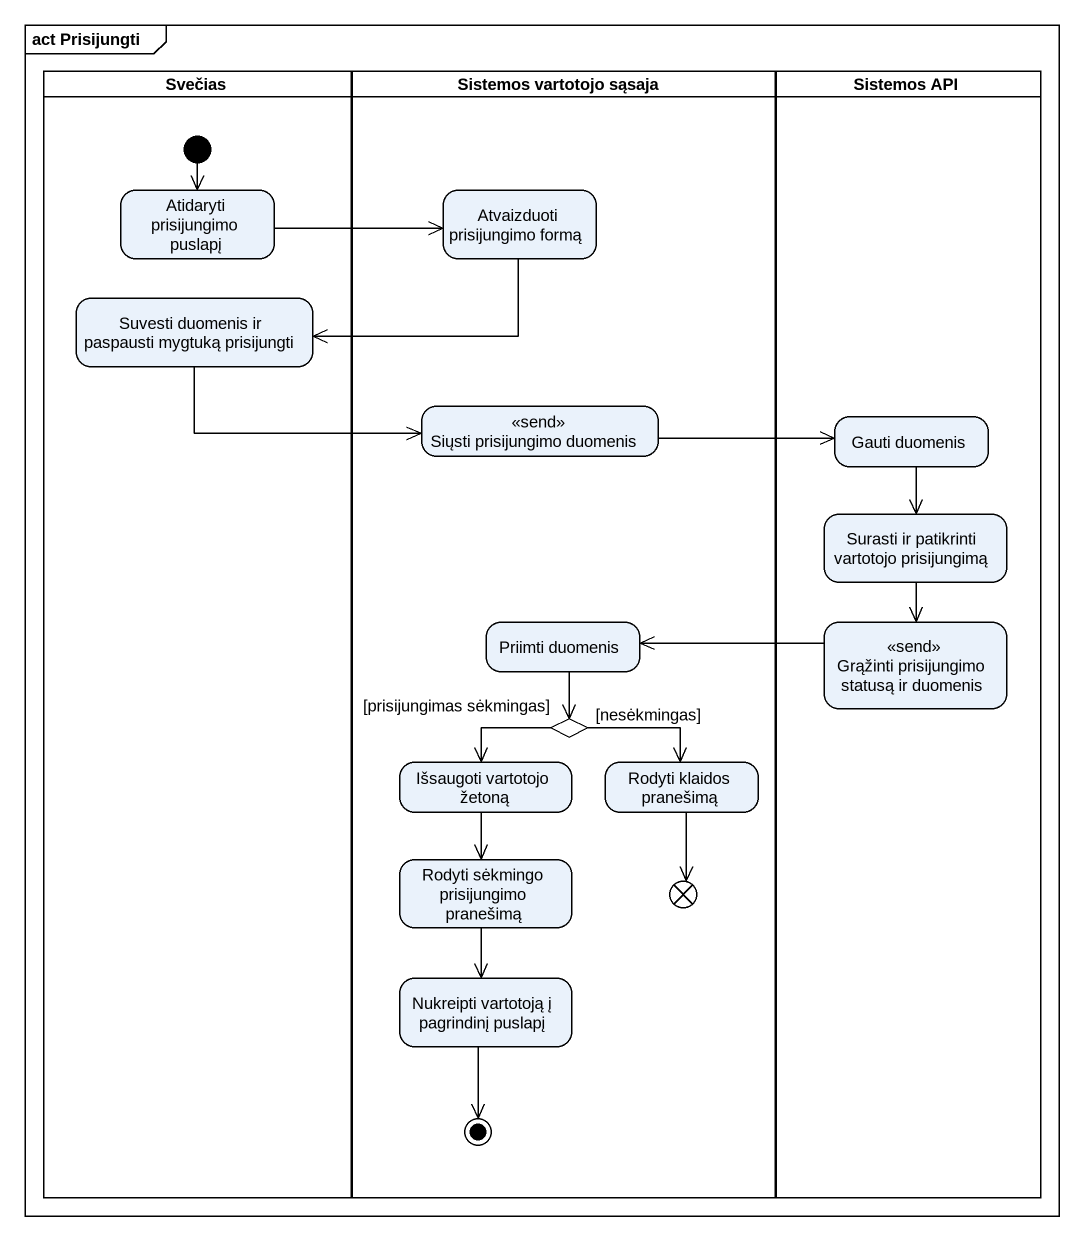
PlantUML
@startuml
mainframe act Prisijungti
hide empty description
state Svečias <<partition>> {
  state "Atidaryti prisijungimo puslapį" as Atidaryti_prisijungimo
  state "Suvesti duomenis ir paspausti mygtuką prisijungti" as Suvesti_duomenis_ir
  [*] --> Atidaryti_prisijungimo
}
state "Sistemos vartotojo sąsaja" as Sistemos_vartotojo_sąsaja <<partition>> {
  state "Atvaizduoti prisijungimo formą" as Atvaizduoti_prisijungimo
  state "Siųsti prisijungimo duomenis" as Siųsti_prisijungimo_duomenis <<send>>
  state "Priimti duomenis" as Priimti_duomenis
  state "Išsaugoti vartotojo žetoną" as Išsaugoti_vartotojo_žetoną
  state choice1 <<choice>>
  state "Rodyti klaidos pranešimą" as Rodyti_klaidos_pranešimą
  state "Rodyti sėkmingo prisijungimo pranešimą" as Rodyti_sėkmingo
  state flowfinal1 <<end>>
  state "Nukreipti vartotoją į pagrindinį puslapį" as Nukreipti_vartotoją_į
  Nukreipti_vartotoją_į --> [*]
}
state "Sistemos API" as Sistemos_API <<partition>> {
  state "Gauti duomenis" as Gauti_duomenis
  state "Surasti ir patikrinti vartotojo prisijungimą" as Surasti_ir_patikrinti
  state "Grąžinti prisijungimo statusą ir duomenis" as Grąžinti_prisijungimo <<send>>
}
Atidaryti_prisijungimo -right-> Atvaizduoti_prisijungimo
Atvaizduoti_prisijungimo -left-> Suvesti_duomenis_ir
Suvesti_duomenis_ir -right-> Siųsti_prisijungimo_duomenis
Siųsti_prisijungimo_duomenis -right-> Gauti_duomenis
Gauti_duomenis --> Surasti_ir_patikrinti
Surasti_ir_patikrinti --> Grąžinti_prisijungimo
Priimti_duomenis --> choice1
Grąžinti_prisijungimo -left-> Priimti_duomenis
Išsaugoti_vartotojo_žetoną --> Rodyti_sėkmingo
choice1 --> Išsaugoti_vartotojo_žetoną : [prisijungimas sėkmingas]
choice1 -right-> Rodyti_klaidos_pranešimą : [nesėkmingas]
Rodyti_klaidos_pranešimą --> flowfinal1
Rodyti_sėkmingo --> Nukreipti_vartotoją_į
@enduml
